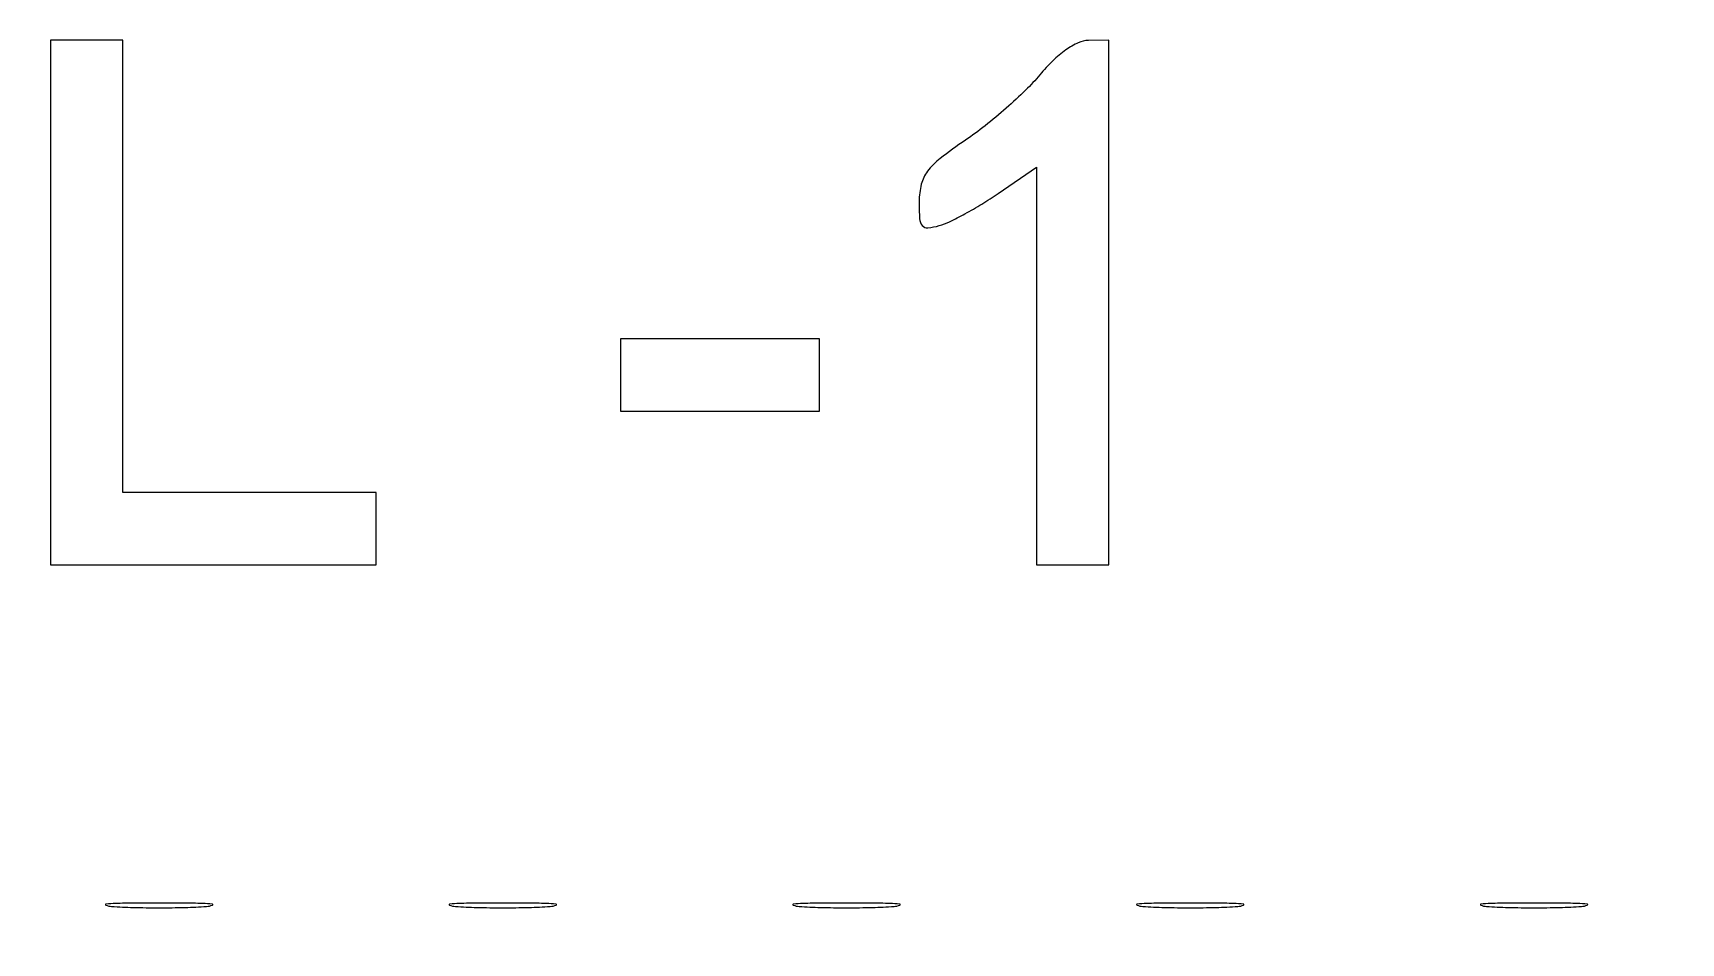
# Model space of a CAD drawing. Extents: x 23 to 255, y 40 to 184.
# Drawn here: x 169.37 to 184.79, y 175.73 to 184.24 of the extents above; entities that cross this region are included whole.
import ezdxf

# ---------------------------------------------------------------- set-up
doc = ezdxf.new("R2010")
doc.units = 0
doc.header["$MEASUREMENT"] = 0

msp = doc.modelspace()

# ---------------------------------------------------------------- linework, layer by layer
msp.add_lwpolyline([(207.919475, 175.632891, 0.000007), (191.762556, 175.634099, 0.00002), (173.0434, 175.634494, 0.000013), (151.49745, 175.633531), (95.9364, 175.6296)], format="xyb")
for points in [[(169.5384, 181.7208), (169.5384, 179.2674), (171.0612, 179.2674), (172.584, 179.2674), (172.584, 179.6058), (172.584, 179.9442), (171.3996, 179.9442), (170.2152, 179.9442), (170.2152, 182.0592), (170.2152, 184.1742), (169.8768, 184.1742), (169.5384, 184.1742)], [(174.8682, 181.044), (174.8682, 180.7056), (175.7988, 180.7056), (176.7294, 180.7056), (176.7294, 181.044), (176.7294, 181.3824), (175.7988, 181.3824), (174.8682, 181.3824)]]:
    msp.add_lwpolyline(points, close=True)
for points in [[(178.790552, 183.851403, -0.026209), (178.658275, 183.708008, -0.013003), (178.476715, 183.539783, -0.012868), (178.278976, 183.374727, -0.018405), (178.094784, 183.239578, 0.014666), (177.858785, 183.069114, 0.067357), (177.740141, 182.949522, 0.101712), (177.682389, 182.828168, 0.058487), (177.662181, 182.666849, 0.016945), (177.666408, 182.505028, 0.159874), (177.691646, 182.441298, 0.249822), (177.74357, 182.420134, 0.044183), (177.85035, 182.440769, 0.042875), (177.947185, 182.47776, 0.012229), (178.090403, 182.551421, 0.012218), (178.248629, 182.642845, 0.012673), (178.40025, 182.740826), (178.7598, 182.986313), (178.7598, 181.126857), (178.7598, 179.2674), (179.0982, 179.2674), (179.4366, 179.2674), (179.4366, 181.7208), (179.4366, 184.1742), (179.24625, 184.172675, 0.107022), (179.150475, 184.151133, 0.044932), (179.035516, 184.084657, 0.038555), (178.912342, 183.982757, 0.027477)], [(170.10945, 176.074829, 0.01099), (170.311652, 176.065144, 0.006471), (170.5536, 176.062012, 0.006471), (170.795548, 176.065144, 0.01099), (170.99775, 176.074829, 0.067956), (171.051946, 176.086129, 0.813012), (171.050493, 176.096774, 0.014551), (170.872087, 176.104047, 0.002911), (170.5536, 176.105901, 0.002911), (170.235113, 176.104047, 0.014551), (170.056707, 176.096774, 0.813012), (170.055254, 176.086129, 0.067956)], [(173.32425, 176.074829, 0.01099), (173.526452, 176.065144, 0.006471), (173.7684, 176.062012, 0.006471), (174.010348, 176.065144, 0.01099), (174.21255, 176.074829, 0.067956), (174.266746, 176.086129, 0.813012), (174.265293, 176.096774, 0.014551), (174.086887, 176.104047, 0.002911), (173.7684, 176.105901, 0.002911), (173.449913, 176.104047, 0.014551), (173.271507, 176.096774, 0.813012), (173.270054, 176.086129, 0.067956)], [(176.53905, 176.074829, 0.01099), (176.741252, 176.065144, 0.006471), (176.9832, 176.062012, 0.006471), (177.225148, 176.065144, 0.01099), (177.42735, 176.074829, 0.067956), (177.481546, 176.086129, 0.813012), (177.480093, 176.096774, 0.014551), (177.301687, 176.104047, 0.002911), (176.9832, 176.105901, 0.002911), (176.664713, 176.104047, 0.014551), (176.486307, 176.096774, 0.813012), (176.484854, 176.086129, 0.067956)], [(179.75385, 176.074829, 0.01099), (179.956052, 176.065144, 0.006471), (180.198, 176.062012, 0.006471), (180.439948, 176.065144, 0.01099), (180.64215, 176.074829, 0.067956), (180.696346, 176.086129, 0.813012), (180.694893, 176.096774, 0.014551), (180.516487, 176.104047, 0.002911), (180.198, 176.105901, 0.002911), (179.879513, 176.104047, 0.014551), (179.701107, 176.096774, 0.813012), (179.699654, 176.086129, 0.067956)], [(182.96865, 176.074829, 0.01099), (183.170852, 176.065144, 0.006471), (183.4128, 176.062012, 0.006471), (183.654748, 176.065144, 0.01099), (183.85695, 176.074829, 0.067956), (183.911146, 176.086129, 0.813012), (183.909693, 176.096774, 0.014551), (183.731287, 176.104047, 0.002911), (183.4128, 176.105901, 0.002911), (183.094313, 176.104047, 0.014551), (182.915907, 176.096774, 0.813012), (182.914454, 176.086129, 0.067956)]]:
    msp.add_lwpolyline(points, format="xyb", close=True)

doc.saveas('drawing.dxf')
